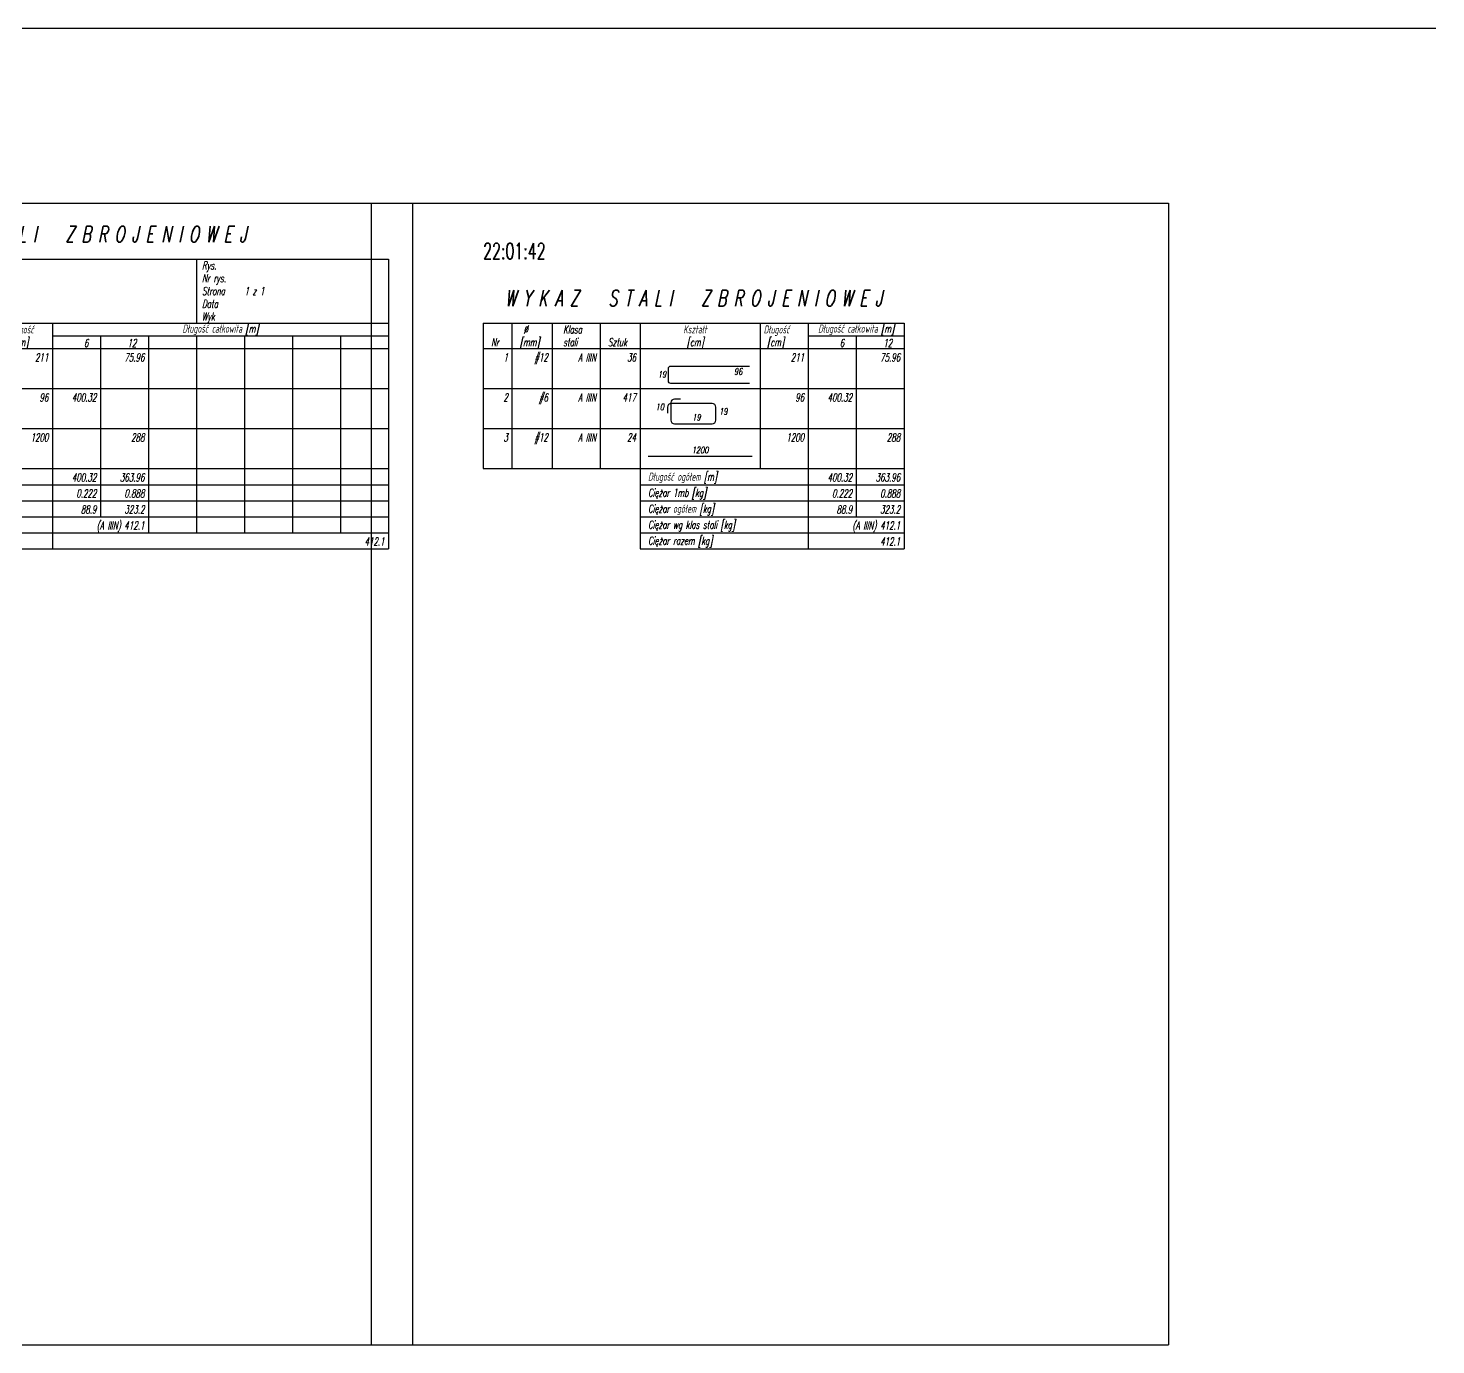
# Model space of a CAD drawing. Header units: millimetres. Extents: x 31256 to 35513, y -61921 to -60629.
# Drawn here: x 34634 to 35513, y -61921 to -61098 of the extents above; entities that cross this region are included whole.
import ezdxf
from ezdxf.enums import TextEntityAlignment as Align

# ---------------------------------------------------------------- set-up
doc = ezdxf.new("R2010")
doc.units = ezdxf.units.MM
doc.header["$LTSCALE"] = 5
doc.layers.add('__NIEDRUK__', color=54, linetype='Continuous', plot=False)
for name, color, linetype in [('ZBROJA_PRET', 161, 'Continuous'), ('ZBROJA_ZESTAWIENIE', 62, 'Continuous'), ('ZBROJA_ZESTAWIENIE1', 252, 'Continuous'), ('ZBROJA_ZESTAWIENIE2', 30, 'Continuous'), ('ZBROJA_ZESTAWIENIE3', 141, 'Continuous'), ('ZBROJA_ZESTAWIENIE4', 210, 'Continuous')]:
    doc.layers.add(name, color=color, linetype=linetype)
doc.styles.add('STYL_ZBROJA', font='romanszb.shx', dxfattribs={"width": 0.65, "oblique": 12})
doc.styles.add('text 2mm', font='romans.shx', dxfattribs={"width": 0.65})

# ---------------------------------------------------------------- blocks, each defined once
blk = doc.blocks.new('_zestawienie')
at = {"layer": 'ZBROJA_ZESTAWIENIE'}
for p, q in [((0, 0), (413, 0)), ((98, 0), (98, -40)), ((293, 0), (293, -40)), ((413, 0), (413, -40)), ((0, -40), (413, -40)), ((0, -40), (0, -48)), ((18, -40), (18, -48)), ((43, -40), (43, -48)), ((73, -40), (73, -48)), ((98, -40), (98, -48)), ((173, -40), (173, -48)), ((203, -40), (203, -48)), ((413, -40), (413, -56)), ((0, -48), (0, -56)), ((18, -48), (18, -56)), ((43, -48), (43, -56)), ((73, -48), (73, -56)), ((98, -48), (98, -56)), ((173, -48), (173, -56)), ((203, -48), (203, -56)), ((233, -48), (233, -56)), ((263, -48), (263, -56)), ((293, -48), (293, -56)), ((323, -48), (323, -56)), ((353, -48), (353, -56)), ((383, -48), (383, -56)), ((413, -48), (413, -56)), ((0, -56), (413, -56)), ((0, -56), (0, -81)), ((18, -56), (18, -81)), ((43, -56), (43, -81)), ((73, -56), (73, -81)), ((98, -56), (98, -81)), ((173, -56), (173, -81)), ((203, -56), (203, -81)), ((233, -56), (233, -81)), ((263, -56), (263, -81)), ((293, -56), (293, -81)), ((323, -56), (323, -81)), ((353, -56), (353, -81)), ((383, -56), (383, -81)), ((413, -56), (413, -81)), ((0, -81), (0, -106)), ((18, -81), (18, -106)), ((43, -81), (43, -106)), ((73, -81), (73, -106)), ((98, -81), (98, -106)), ((173, -81), (173, -106)), ((203, -81), (203, -106)), ((233, -81), (233, -106)), ((263, -81), (263, -106)), ((293, -81), (293, -106)), ((323, -81), (323, -106)), ((353, -81), (353, -106)), ((383, -81), (383, -106)), ((413, -81), (413, -106)), ((0, -106), (0, -131)), ((18, -106), (18, -131)), ((43, -106), (43, -131)), ((73, -106), (73, -131)), ((98, -106), (98, -131)), ((173, -106), (173, -131)), ((203, -106), (203, -131)), ((233, -106), (233, -131)), ((263, -106), (263, -131)), ((293, -106), (293, -131)), ((323, -106), (323, -131)), ((353, -106), (353, -131)), ((383, -106), (383, -131)), ((413, -106), (413, -131)), ((0, -131), (413, -131)), ((98, -131), (98, -181)), ((203, -131), (203, -181)), ((233, -131), (233, -161)), ((263, -131), (263, -161)), ((293, -131), (293, -171)), ((323, -131), (323, -171)), ((353, -131), (353, -171)), ((383, -131), (383, -171)), ((413, -131), (413, -171)), ((413, -131), (413, -171)), ((263, -161), (263, -171)), ((413, -171), (413, -181)), ((98, -181), (413, -181))]:
    blk.add_line(p, q, dxfattribs=at)
at = {"layer": 'ZBROJA_ZESTAWIENIE1'}
for p, q in [((-70, 35), (428, 35)), ((-70, 35), (-70, -678.5)), ((428, 35), (428, -678.5)), ((203, -48), (413, -48)), ((0, -81), (413, -81)), ((0, -106), (413, -106)), ((98, -141), (413, -141)), ((98, -151), (413, -151)), ((98, -161), (413, -161)), ((98, -171), (413, -171)), ((-70, -678.5), (428, -678.5))]:
    blk.add_line(p, q, dxfattribs=at)
at = {"layer": 'ZBROJA_ZESTAWIENIE2'}
blk.add_line((0, 0), (0, -40), dxfattribs=at)
at = {"layer": 'ZBROJA_ZESTAWIENIE3'}
for points in [[(166.35, -77.75), (117.25, -77.75, -0.414214), (115.75, -76.25), (115.75, -68.4, -0.414214), (117.25, -66.9), (166.35, -66.9)], [(123.35, -87.55), (119.5, -87.55, 0.414214), (117.3, -89.75), (117.3, -100.75, 0.414214), (119.5, -102.95), (143.1, -102.95, 0.414214), (145.3, -100.75), (145.3, -92.5, 0.414214), (143.1, -90.3), (117.35, -90.3, 0.414214), (115.15, -92.5), (115.15, -96.3)]]:
    blk.add_lwpolyline(points, format="xyb", dxfattribs=at)
blk.add_lwpolyline([(103, -123.2), (168, -123.2)], dxfattribs=at)
at = {"layer": 'ZBROJA_ZESTAWIENIE2', "style": 'STYL_ZBROJA', "oblique": 12, "width": 0.65}
for s, p in [('Obiekt:', (103, -12)), ('Rys. ', (296.5, -8)), ('Nr rys. ', (296.5, -16)), ('Strona ', (296.5, -24)), ('1 z 1', (323, -24)), ('Data ', (296.5, -32)), ('Wyk ', (296.5, -40)), (' %%c', (23, -48)), ('Klasa', (50, -48)), ('Kształt', (125, -48)), (' Długość', (173, -48)), ('Nr', (5, -56)), ('[mm]', (23, -56)), ('stali', (50, -56)), ('Sztuk', (78, -56)), (' [cm]', (125, -56)), ('  [cm]', (173, -56)), ('Długość ogółem [m]', (103, -140)), ('Ciężar 1mb [kg]', (103, -150)), ('Ciężar ogółem [kg]', (103, -160)), ('Ciężar wg klas stali [kg]', (103, -170)), ('Ciężar razem [kg]', (103, -180))]:
    blk.add_text(s, height=5, dxfattribs=at).set_placement(p, align=Align.BOTTOM_LEFT)
for s, height, p in [('Długość całkowita [m]', 5, (308, -46)), ('19', 4, (133.25, -100.9))]:
    blk.add_text(s, height=height, dxfattribs=at).set_placement(p, align=Align.CENTER)
for s, p in [('6', (225.5, -55)), ('12', (255.5, -55)), ('1', (15.5, -64)), ('#12', (40.5, -64)), ('A IIIN', (70.5, -64)), ('36', (95.5, -64)), ('211', (200.5, -64)), ('75.96', (260.5, -64)), ('2', (15.5, -89)), ('#6', (40.5, -89)), ('A IIIN', (70.5, -89)), ('417', (95.5, -89)), ('96', (200.5, -89)), ('400.32', (230.5, -89)), ('3', (15.5, -114)), ('#12', (40.5, -114)), ('A IIIN', (70.5, -114)), ('24', (95.5, -114)), ('1200', (200.5, -114)), ('288', (260.5, -114)), ('400.32', (230.5, -139)), ('363.96', (260.5, -139)), ('0.222', (230.5, -149)), ('0.888', (260.5, -149)), ('88.9', (230.5, -159)), ('323.2', (260.5, -159)), ('(A IIIN) 412.1', (260.5, -169)), ('412.1', (410.5, -179))]:
    blk.add_text(s, height=5, dxfattribs=at).set_placement(p, align=Align.RIGHT)
blk.add_text('19', height=4, dxfattribs=at).set_placement((114.35, -72.05), align=Align.MIDDLE_RIGHT)
for s, p in [('96', (161.9, -73.5)), ('10', (112.95, -95.6))]:
    blk.add_text(s, height=4, dxfattribs=at).set_placement(p, align=Align.BOTTOM_RIGHT)
blk.add_text('19', height=4, dxfattribs=at).set_placement((147.4, -95.25), align=Align.MIDDLE_LEFT)
blk.add_text('1200', height=4, dxfattribs=at).set_placement((135.5, -122.55), align=Align.BOTTOM_CENTER)
at = {"layer": 'ZBROJA_ZESTAWIENIE4', "style": 'STYL_ZBROJA', "oblique": 12, "width": 0.65}
blk.add_text('W Y K A Z   S T A L I   Z B R O J E N I O W E J', height=10, dxfattribs=at).set_placement((206.5, 10.5), align=Align.CENTER)
blk = doc.blocks.new('_zestawiejnieM')
at = {"layer": 'ZBROJA_ZESTAWIENIE'}
for p, q in [((0, -40), (263, -40)), ((0, -40), (0, -48)), ((18, -40), (18, -48)), ((43, -40), (43, -48)), ((73, -40), (73, -48)), ((98, -40), (98, -48)), ((173, -40), (173, -48)), ((203, -40), (203, -48)), ((263, -40), (263, -56)), ((0, -48), (0, -56)), ((18, -48), (18, -56)), ((43, -48), (43, -56)), ((73, -48), (73, -56)), ((98, -48), (98, -56)), ((173, -48), (173, -56)), ((203, -48), (203, -56)), ((233, -48), (233, -56)), ((263, -48), (263, -56)), ((263, -48), (263, -56)), ((0, -56), (263, -56)), ((0, -56), (0, -81)), ((18, -56), (18, -81)), ((43, -56), (43, -81)), ((73, -56), (73, -81)), ((98, -56), (98, -81)), ((173, -56), (173, -81)), ((203, -56), (203, -81)), ((233, -56), (233, -81)), ((263, -56), (263, -81)), ((263, -56), (263, -81)), ((0, -81), (0, -106)), ((18, -81), (18, -106)), ((43, -81), (43, -106)), ((73, -81), (73, -106)), ((98, -81), (98, -106)), ((173, -81), (173, -106)), ((203, -81), (203, -106)), ((233, -81), (233, -106)), ((263, -81), (263, -106)), ((263, -81), (263, -106)), ((0, -106), (0, -131)), ((18, -106), (18, -131)), ((43, -106), (43, -131)), ((73, -106), (73, -131)), ((98, -106), (98, -131)), ((173, -106), (173, -131)), ((203, -106), (203, -131)), ((233, -106), (233, -131)), ((263, -106), (263, -131)), ((263, -106), (263, -131)), ((0, -131), (263, -131)), ((98, -131), (98, -181)), ((203, -131), (203, -181)), ((233, -131), (233, -161)), ((263, -131), (263, -171)), ((263, -131), (263, -161)), ((263, -131), (263, -171)), ((263, -161), (263, -171)), ((263, -171), (263, -181)), ((98, -181), (263, -181))]:
    blk.add_line(p, q, dxfattribs=at)
at = {"layer": 'ZBROJA_ZESTAWIENIE1'}
for p, q in [((203, -48), (263, -48)), ((0, -81), (263, -81)), ((0, -106), (263, -106)), ((98, -141), (263, -141)), ((98, -151), (263, -151)), ((98, -161), (263, -161)), ((98, -171), (263, -171))]:
    blk.add_line(p, q, dxfattribs=at)
at = {"layer": 'ZBROJA_ZESTAWIENIE3'}
for points in [[(166.35, -77.75), (117.25, -77.75, -0.414214), (115.75, -76.25), (115.75, -68.4, -0.414214), (117.25, -66.9), (166.35, -66.9)], [(123.35, -87.55), (119.5, -87.55, 0.414214), (117.3, -89.75), (117.3, -100.75, 0.414214), (119.5, -102.95), (143.1, -102.95, 0.414214), (145.3, -100.75), (145.3, -92.5, 0.414214), (143.1, -90.3), (117.35, -90.3, 0.414214), (115.15, -92.5), (115.15, -96.3)]]:
    blk.add_lwpolyline(points, format="xyb", dxfattribs=at)
blk.add_lwpolyline([(103, -123.2), (168, -123.2)], dxfattribs=at)
at = {"layer": '__NIEDRUK__', "style": 'text 2mm', "width": 0.65}
blk.add_text('22:01:42', height=10, dxfattribs=at).set_placement((0, 0))
at = {"layer": 'ZBROJA_ZESTAWIENIE2', "style": 'STYL_ZBROJA', "oblique": 12, "width": 0.65}
for s, p in [(' %%c', (23, -48)), ('Klasa', (50, -48)), ('Kształt', (125, -48)), (' Długość', (173, -48)), ('Nr', (5, -56)), ('[mm]', (23, -56)), ('stali', (50, -56)), ('Sztuk', (78, -56)), (' [cm]', (125, -56)), ('  [cm]', (173, -56)), ('Długość ogółem [m]', (103, -140)), ('Ciężar 1mb [kg]', (103, -150)), ('Ciężar ogółem [kg]', (103, -160)), ('Ciężar wg klas stali [kg]', (103, -170)), ('Ciężar razem [kg]', (103, -180))]:
    blk.add_text(s, height=5, dxfattribs=at).set_placement(p, align=Align.BOTTOM_LEFT)
for s, height, p in [('Długość całkowita [m]', 5, (233, -46)), ('19', 4, (133.25, -100.9))]:
    blk.add_text(s, height=height, dxfattribs=at).set_placement(p, align=Align.CENTER)
for s, p in [('6', (225.5, -55)), ('12', (255.5, -55)), ('1', (15.5, -64)), ('#12', (40.5, -64)), ('A IIIN', (70.5, -64)), ('36', (95.5, -64)), ('211', (200.5, -64)), ('75.96', (260.5, -64)), ('2', (15.5, -89)), ('#6', (40.5, -89)), ('A IIIN', (70.5, -89)), ('417', (95.5, -89)), ('96', (200.5, -89)), ('400.32', (230.5, -89)), ('3', (15.5, -114)), ('#12', (40.5, -114)), ('A IIIN', (70.5, -114)), ('24', (95.5, -114)), ('1200', (200.5, -114)), ('288', (260.5, -114)), ('400.32', (230.5, -139)), ('363.96', (260.5, -139)), ('0.222', (230.5, -149)), ('0.888', (260.5, -149)), ('88.9', (230.5, -159)), ('323.2', (260.5, -159)), ('(A IIIN) 412.1', (260.5, -169)), ('412.1', (260.5, -179))]:
    blk.add_text(s, height=5, dxfattribs=at).set_placement(p, align=Align.RIGHT)
blk.add_text('19', height=4, dxfattribs=at).set_placement((114.35, -72.05), align=Align.MIDDLE_RIGHT)
for s, p in [('96', (161.9, -73.5)), ('10', (112.95, -95.6))]:
    blk.add_text(s, height=4, dxfattribs=at).set_placement(p, align=Align.BOTTOM_RIGHT)
blk.add_text('19', height=4, dxfattribs=at).set_placement((147.4, -95.25), align=Align.MIDDLE_LEFT)
blk.add_text('1200', height=4, dxfattribs=at).set_placement((135.5, -122.55), align=Align.BOTTOM_CENTER)
at = {"layer": 'ZBROJA_ZESTAWIENIE4', "style": 'STYL_ZBROJA', "oblique": 12, "width": 0.65}
blk.add_text('W Y K A Z   S T A L I   Z B R O J E N I O W E J', height=10, dxfattribs=at).set_placement((131.5, -29.5), align=Align.CENTER)

msp = doc.modelspace()

# ---------------------------------------------------------------- linework, layer by layer
at = {"layer": 'ZBROJA_PRET'}
msp.add_line((34313.386, -61098.37), (35513.386, -61098.37), dxfattribs=at)
at = {"layer": 'ZBROJA_ZESTAWIENIE1'}
for p, q in [((34848.285, -61207.635), (35346.285, -61207.635)), ((34848.285, -61207.635), (34848.285, -61921.135)), ((34848.285, -61207.635), (35346.285, -61207.635)), ((34848.285, -61207.635), (34848.285, -61921.135)), ((34848.285, -61207.635), (35346.285, -61207.635)), ((34848.285, -61207.635), (34848.285, -61921.135)), ((34848.285, -61207.635), (35346.285, -61207.635)), ((34848.285, -61207.635), (34848.285, -61921.135)), ((34848.285, -61207.635), (35346.285, -61207.635)), ((34848.285, -61207.635), (34848.285, -61921.135)), ((34848.285, -61207.635), (35346.285, -61207.635)), ((34848.285, -61207.635), (34848.285, -61921.135)), ((35346.285, -61207.635), (35346.285, -61921.135)), ((35346.285, -61207.635), (35346.285, -61921.135)), ((35346.285, -61207.635), (35346.285, -61921.135)), ((35346.285, -61207.635), (35346.285, -61921.135)), ((35346.285, -61207.635), (35346.285, -61921.135)), ((35346.285, -61207.635), (35346.285, -61921.135)), ((34848.285, -61921.135), (35346.285, -61921.135)), ((34848.285, -61921.135), (35346.285, -61921.135)), ((34848.285, -61921.135), (35346.285, -61921.135)), ((34848.285, -61921.135), (35346.285, -61921.135)), ((34848.285, -61921.135), (35346.285, -61921.135)), ((34848.285, -61921.135), (35346.285, -61921.135))]:
    msp.add_line(p, q, dxfattribs=at)

# ---------------------------------------------------------------- block references
msp.add_blockref('_zestawiejnieM', (34918.285, -61242.635))
at = {"layer": 'ZBROJA_ZESTAWIENIE'}
msp.add_blockref('_zestawienie', (34446.21, -61242.635), dxfattribs=at)

doc.saveas('drawing.dxf')
